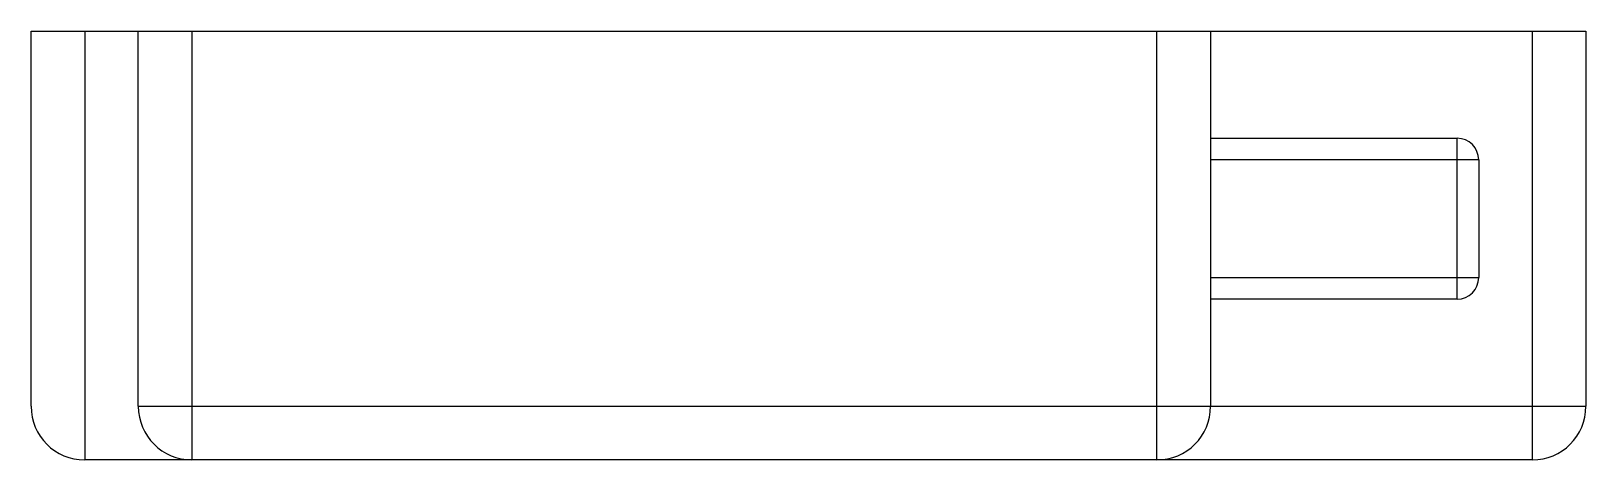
# Model space of a CAD drawing. Header units: millimetres. Extents: x -60 to 85, y -5 to 35.
import ezdxf

# ---------------------------------------------------------------- set-up
doc = ezdxf.new("R2010")
doc.units = ezdxf.units.MM

msp = doc.modelspace()

# ---------------------------------------------------------------- linework, layer by layer
at = {"color": 7, "linetype": 'Continuous', "lineweight": 25}
for p, q in [((-60, 35), (85, 35)), ((-60, 0), (-60, 35)), ((-55, 35), (-55, -5)), ((-50, 0), (-50, 35)), ((-45, 35), (-45, -5)), ((45, -5), (45, 35)), ((50, 35), (50, 0)), ((80, 35), (80, -5)), ((85, 35), (85, 0)), ((50, 25), (73, 25)), ((73, 10), (73, 25)), ((75, 23), (50, 23)), ((75, 23), (75, 12)), ((50, 12), (75, 12)), ((73, 10), (50, 10)), ((-50, 0), (85, 0)), ((80, -5), (-55, -5))]:
    msp.add_line(p, q, dxfattribs=at)
for centre, radius, start, end in [((73, 23), 2, 0, 90), ((73, 12), 2, 270, 0), ((-55, 0), 5, 180, 270), ((-45, 0), 5, 180, 270), ((45, 0), 5, 270, 0), ((80, 0), 5, 270, 0)]:
    msp.add_arc(centre, radius, start, end, dxfattribs=at)

doc.saveas('drawing.dxf')
